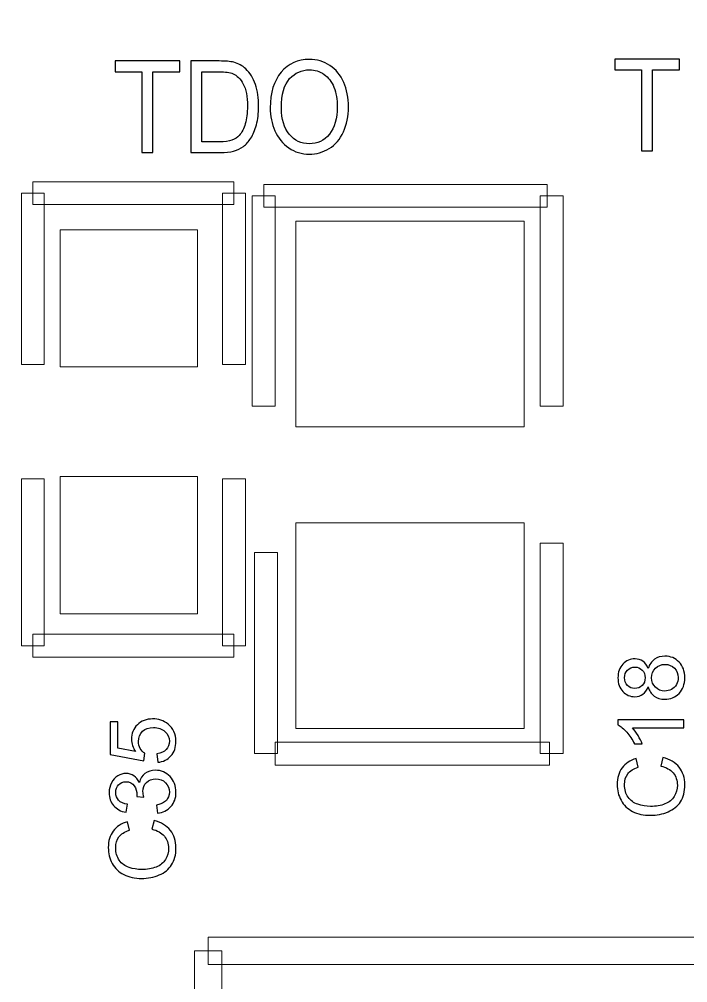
# Model space of a CAD drawing. Header units: millimetres. Extents: x -53.6 to 42.1, y -42.3 to 19.5.
# Drawn here: x -27.91 to -24.2, y -11.32 to -5.96 of the extents above; entities that cross this region are included whole.
import ezdxf

# ---------------------------------------------------------------- set-up
doc = ezdxf.new("R2010")
doc.units = ezdxf.units.MM
doc.header["$MEASUREMENT"] = 0
for name, color, linetype in [('BG_OUTLINE', 7, 'Continuous'), ('BG_SILKSCREEN_TOP', 7, 'Continuous'), ('PG_SILKSCREEN_TOP', 7, 'Continuous'), ('PIN_TOP', 7, 'Continuous'), ('RD_SILKSCREEN_TOP', 7, 'Continuous')]:
    doc.layers.add(name, color=color, linetype=linetype)

msp = doc.modelspace()

# ---------------------------------------------------------------- linework, layer by layer
at = {"layer": 'BG_OUTLINE', "color": 3, "lineweight": 9}
msp.add_open_spline([(-35.58, -42.2737), (-35.58, -42.2737), (-35.58, 2.7261), (-35.58, 2.7261), (-35.58, 2.7261), (-35.58, 2.7261), (19.4199, 2.7261), (19.4199, 2.7261), (19.4199, 2.7261), (19.4199, 2.7261), (19.4199, -42.2737), (19.4199, -42.2737), (19.4199, -42.2737), (19.4199, -42.2737), (-35.58, -42.2737), (-35.58, -42.2737)], degree=3, knots=[0, 0, 0, 0, 0.25, 0.25, 0.25, 0.25, 0.5, 0.5, 0.5, 0.5, 0.75, 0.75, 0.75, 0.75, 1, 1, 1, 1], dxfattribs=at)
at = {"layer": 'BG_SILKSCREEN_TOP', "color": 2}
for points, knots in [([(-27.229, -6.7043), (-27.229, -6.7043), (-27.229, -6.2553), (-27.229, -6.2553), (-27.229, -6.2553), (-27.229, -6.2553), (-27.3787, -6.2553), (-27.3787, -6.2553), (-27.3787, -6.2553), (-27.3787, -6.2553), (-27.3787, -6.1952), (-27.3787, -6.1952), (-27.3787, -6.1952), (-27.3787, -6.1952), (-27.0184, -6.1952), (-27.0184, -6.1952), (-27.0184, -6.1952), (-27.0184, -6.1952), (-27.0184, -6.2553), (-27.0184, -6.2553), (-27.0184, -6.2553), (-27.0184, -6.2553), (-27.1688, -6.2553), (-27.1688, -6.2553), (-27.1688, -6.2553), (-27.1688, -6.2553), (-27.1688, -6.7043), (-27.1688, -6.7043), (-27.1688, -6.7043), (-27.1688, -6.7043), (-27.229, -6.7043), (-27.229, -6.7043)], [0, 0, 0, 0, 0.125, 0.125, 0.125, 0.125, 0.25, 0.25, 0.25, 0.25, 0.375, 0.375, 0.375, 0.375, 0.5, 0.5, 0.5, 0.5, 0.625, 0.625, 0.625, 0.625, 0.75, 0.75, 0.75, 0.75, 0.875, 0.875, 0.875, 0.875, 1, 1, 1, 1]), ([(-26.9567, -6.7043), (-26.9567, -6.7043), (-26.9567, -6.1952), (-26.9567, -6.1952), (-26.9567, -6.1952), (-26.9567, -6.1952), (-26.8002, -6.1952), (-26.8002, -6.1952), (-26.8002, -6.1952), (-26.7648, -6.1952), (-26.7378, -6.1977), (-26.7192, -6.2025), (-26.7192, -6.2025), (-26.6932, -6.2092), (-26.671, -6.2214), (-26.6526, -6.2389), (-26.6526, -6.2389), (-26.6286, -6.2617), (-26.6106, -6.2906), (-26.5987, -6.3259), (-26.5987, -6.3259), (-26.5868, -6.3613), (-26.5809, -6.4016), (-26.5809, -6.447), (-26.5809, -6.447), (-26.5809, -6.4856), (-26.5849, -6.5199), (-26.593, -6.5497), (-26.593, -6.5497), (-26.6011, -6.5796), (-26.6113, -6.6044), (-26.6241, -6.6239), (-26.6241, -6.6239), (-26.6367, -6.6435), (-26.6504, -6.6589), (-26.6654, -6.67), (-26.6654, -6.67), (-26.6803, -6.6813), (-26.6985, -6.6898), (-26.7196, -6.6956), (-26.7196, -6.6956), (-26.7409, -6.7015), (-26.7653, -6.7043), (-26.7927, -6.7043), (-26.7927, -6.7043), (-26.7927, -6.7043), (-26.9567, -6.7043), (-26.9567, -6.7043)], [0, 0, 0, 0, 0.083333, 0.083333, 0.083333, 0.083333, 0.166667, 0.166667, 0.166667, 0.166667, 0.25, 0.25, 0.25, 0.25, 0.333333, 0.333333, 0.333333, 0.333333, 0.416667, 0.416667, 0.416667, 0.416667, 0.5, 0.5, 0.5, 0.5, 0.583333, 0.583333, 0.583333, 0.583333, 0.666667, 0.666667, 0.666667, 0.666667, 0.75, 0.75, 0.75, 0.75, 0.833333, 0.833333, 0.833333, 0.833333, 0.916667, 0.916667, 0.916667, 0.916667, 1, 1, 1, 1]), ([(-26.5165, -6.4563), (-26.5165, -6.3718), (-26.4963, -6.3057), (-26.4558, -6.2579), (-26.4558, -6.2579), (-26.4152, -6.2101), (-26.3629, -6.1862), (-26.2988, -6.1862), (-26.2988, -6.1862), (-26.2569, -6.1862), (-26.219, -6.1975), (-26.1853, -6.2199), (-26.1853, -6.2199), (-26.1517, -6.2424), (-26.126, -6.2737), (-26.1083, -6.3139), (-26.1083, -6.3139), (-26.0906, -6.3539), (-26.0818, -6.3996), (-26.0818, -6.4504), (-26.0818, -6.4504), (-26.0818, -6.5021), (-26.091, -6.5483), (-26.1097, -6.589), (-26.1097, -6.589), (-26.1283, -6.6297), (-26.1547, -6.6606), (-26.1887, -6.6815), (-26.1887, -6.6815), (-26.2229, -6.7025), (-26.2596, -6.713), (-26.2992, -6.713), (-26.2992, -6.713), (-26.342, -6.713), (-26.3802, -6.7015), (-26.4138, -6.6782), (-26.4138, -6.6782), (-26.4476, -6.6551), (-26.4731, -6.6235), (-26.4905, -6.5834), (-26.4905, -6.5834), (-26.5078, -6.5435), (-26.5165, -6.501), (-26.5165, -6.4563)], [0, 0, 0, 0, 0.090909, 0.090909, 0.090909, 0.090909, 0.181818, 0.181818, 0.181818, 0.181818, 0.272727, 0.272727, 0.272727, 0.272727, 0.363636, 0.363636, 0.363636, 0.363636, 0.454545, 0.454545, 0.454545, 0.454545, 0.545455, 0.545455, 0.545455, 0.545455, 0.636364, 0.636364, 0.636364, 0.636364, 0.727273, 0.727273, 0.727273, 0.727273, 0.818182, 0.818182, 0.818182, 0.818182, 0.909091, 0.909091, 0.909091, 0.909091, 1, 1, 1, 1]), ([(-24.4528, -6.6941), (-24.4528, -6.6941), (-24.4528, -6.2451), (-24.4528, -6.2451), (-24.4528, -6.2451), (-24.4528, -6.2451), (-24.6025, -6.2451), (-24.6025, -6.2451), (-24.6025, -6.2451), (-24.6025, -6.2451), (-24.6025, -6.185), (-24.6025, -6.185), (-24.6025, -6.185), (-24.6025, -6.185), (-24.2422, -6.185), (-24.2422, -6.185), (-24.2422, -6.185), (-24.2422, -6.185), (-24.2422, -6.2451), (-24.2422, -6.2451), (-24.2422, -6.2451), (-24.2422, -6.2451), (-24.3926, -6.2451), (-24.3926, -6.2451), (-24.3926, -6.2451), (-24.3926, -6.2451), (-24.3926, -6.6941), (-24.3926, -6.6941), (-24.3926, -6.6941), (-24.3926, -6.6941), (-24.4528, -6.6941), (-24.4528, -6.6941)], [0, 0, 0, 0, 0.125, 0.125, 0.125, 0.125, 0.25, 0.25, 0.25, 0.25, 0.375, 0.375, 0.375, 0.375, 0.5, 0.5, 0.5, 0.5, 0.625, 0.625, 0.625, 0.625, 0.75, 0.75, 0.75, 0.75, 0.875, 0.875, 0.875, 0.875, 1, 1, 1, 1]), ([(-26.8966, -6.6442), (-26.8966, -6.6442), (-26.7995, -6.6442), (-26.7995, -6.6442), (-26.7995, -6.6442), (-26.7696, -6.6442), (-26.746, -6.6411), (-26.7289, -6.6348), (-26.7289, -6.6348), (-26.712, -6.6286), (-26.6984, -6.6198), (-26.6882, -6.6084), (-26.6882, -6.6084), (-26.6739, -6.5925), (-26.6628, -6.571), (-26.6549, -6.544), (-26.6549, -6.544), (-26.647, -6.517), (-26.6429, -6.4844), (-26.6429, -6.4459), (-26.6429, -6.4459), (-26.6429, -6.3927), (-26.6507, -6.3518), (-26.6663, -6.3232), (-26.6663, -6.3232), (-26.682, -6.2945), (-26.7009, -6.2754), (-26.7232, -6.2657), (-26.7232, -6.2657), (-26.7394, -6.2587), (-26.7653, -6.2553), (-26.8011, -6.2553), (-26.8011, -6.2553), (-26.8011, -6.2553), (-26.8966, -6.2553), (-26.8966, -6.2553), (-26.8966, -6.2553), (-26.8966, -6.2553), (-26.8966, -6.6442), (-26.8966, -6.6442)], [0, 0, 0, 0, 0.1, 0.1, 0.1, 0.1, 0.2, 0.2, 0.2, 0.2, 0.3, 0.3, 0.3, 0.3, 0.4, 0.4, 0.4, 0.4, 0.5, 0.5, 0.5, 0.5, 0.6, 0.6, 0.6, 0.6, 0.7, 0.7, 0.7, 0.7, 0.8, 0.8, 0.8, 0.8, 0.9, 0.9, 0.9, 0.9, 1, 1, 1, 1]), ([(-26.4545, -6.4574), (-26.4545, -6.5188), (-26.4398, -6.567), (-26.4103, -6.6024), (-26.4103, -6.6024), (-26.3809, -6.6377), (-26.3439, -6.6553), (-26.2994, -6.6553), (-26.2994, -6.6553), (-26.2542, -6.6553), (-26.2169, -6.6376), (-26.1876, -6.6019), (-26.1876, -6.6019), (-26.1585, -6.5662), (-26.1438, -6.5156), (-26.1438, -6.45), (-26.1438, -6.45), (-26.1438, -6.4087), (-26.1501, -6.3725), (-26.1626, -6.3416), (-26.1626, -6.3416), (-26.1751, -6.3107), (-26.1934, -6.2867), (-26.2175, -6.2696), (-26.2175, -6.2696), (-26.2416, -6.2527), (-26.2685, -6.2442), (-26.2985, -6.2442), (-26.2985, -6.2442), (-26.3411, -6.2442), (-26.3777, -6.2605), (-26.4085, -6.2933), (-26.4085, -6.2933), (-26.4392, -6.3261), (-26.4545, -6.3808), (-26.4545, -6.4574)], [0, 0, 0, 0, 0.111111, 0.111111, 0.111111, 0.111111, 0.222222, 0.222222, 0.222222, 0.222222, 0.333333, 0.333333, 0.333333, 0.333333, 0.444444, 0.444444, 0.444444, 0.444444, 0.555556, 0.555556, 0.555556, 0.555556, 0.666667, 0.666667, 0.666667, 0.666667, 0.777778, 0.777778, 0.777778, 0.777778, 0.888889, 0.888889, 0.888889, 0.888889, 1, 1, 1, 1])]:
    msp.add_open_spline(points, degree=3, knots=knots, dxfattribs=at)
at = {"layer": 'PG_SILKSCREEN_TOP', "color": 6, "lineweight": 9}
for points in [[(-27.8355, -6.9931), (-27.8355, -6.9931), (-27.8355, -6.8661), (-27.8355, -6.8661), (-27.8355, -6.8661), (-27.8355, -6.8661), (-26.7179, -6.8661), (-26.7179, -6.8661), (-26.7179, -6.8661), (-26.7179, -6.8661), (-26.7179, -6.9931), (-26.7179, -6.9931), (-26.7179, -6.9931), (-26.7179, -6.9931), (-27.8355, -6.9931), (-27.8355, -6.9931)], [(-26.5528, -7.0083), (-26.5528, -7.0083), (-26.5528, -6.8813), (-26.5528, -6.8813), (-26.5528, -6.8813), (-26.5528, -6.8813), (-24.978, -6.8813), (-24.978, -6.8813), (-24.978, -6.8813), (-24.978, -6.8813), (-24.978, -7.0083), (-24.978, -7.0083), (-24.978, -7.0083), (-24.978, -7.0083), (-26.5528, -7.0083), (-26.5528, -7.0083)], [(-27.772, -7.8821), (-27.772, -7.8821), (-27.899, -7.8821), (-27.899, -7.8821), (-27.899, -7.8821), (-27.899, -7.8821), (-27.899, -6.9296), (-27.899, -6.9296), (-27.899, -6.9296), (-27.899, -6.9296), (-27.772, -6.9296), (-27.772, -6.9296), (-27.772, -6.9296), (-27.772, -6.9296), (-27.772, -7.8821), (-27.772, -7.8821)], [(-26.7814, -6.9296), (-26.7814, -6.9296), (-26.6544, -6.9296), (-26.6544, -6.9296), (-26.6544, -6.9296), (-26.6544, -6.9296), (-26.6544, -7.8821), (-26.6544, -7.8821), (-26.6544, -7.8821), (-26.6544, -7.8821), (-26.7814, -7.8821), (-26.7814, -7.8821), (-26.7814, -7.8821), (-26.7814, -7.8821), (-26.7814, -6.9296), (-26.7814, -6.9296)], [(-26.4893, -8.1132), (-26.4893, -8.1132), (-26.6163, -8.1132), (-26.6163, -8.1132), (-26.6163, -8.1132), (-26.6163, -8.1132), (-26.6163, -6.9448), (-26.6163, -6.9448), (-26.6163, -6.9448), (-26.6163, -6.9448), (-26.4893, -6.9448), (-26.4893, -6.9448), (-26.4893, -6.9448), (-26.4893, -6.9448), (-26.4893, -8.1132), (-26.4893, -8.1132)], [(-25.0161, -6.9448), (-25.0161, -6.9448), (-24.8891, -6.9448), (-24.8891, -6.9448), (-24.8891, -6.9448), (-24.8891, -6.9448), (-24.8891, -8.1132), (-24.8891, -8.1132), (-24.8891, -8.1132), (-24.8891, -8.1132), (-25.0161, -8.1132), (-25.0161, -8.1132), (-25.0161, -8.1132), (-25.0161, -8.1132), (-25.0161, -6.9448), (-25.0161, -6.9448)], [(-27.899, -8.5171), (-27.899, -8.5171), (-27.772, -8.5171), (-27.772, -8.5171), (-27.772, -8.5171), (-27.772, -8.5171), (-27.772, -9.4442), (-27.772, -9.4442), (-27.772, -9.4442), (-27.772, -9.4442), (-27.899, -9.4442), (-27.899, -9.4442), (-27.899, -9.4442), (-27.899, -9.4442), (-27.899, -8.5171), (-27.899, -8.5171)], [(-26.6544, -9.4442), (-26.6544, -9.4442), (-26.7814, -9.4442), (-26.7814, -9.4442), (-26.7814, -9.4442), (-26.7814, -9.4442), (-26.7814, -8.5171), (-26.7814, -8.5171), (-26.7814, -8.5171), (-26.7814, -8.5171), (-26.6544, -8.5171), (-26.6544, -8.5171), (-26.6544, -8.5171), (-26.6544, -8.5171), (-26.6544, -9.4442), (-26.6544, -9.4442)], [(-24.8891, -10.0436), (-24.8891, -10.0436), (-25.0161, -10.0436), (-25.0161, -10.0436), (-25.0161, -10.0436), (-25.0161, -10.0436), (-25.0161, -8.8752), (-25.0161, -8.8752), (-25.0161, -8.8752), (-25.0161, -8.8752), (-24.8891, -8.8752), (-24.8891, -8.8752), (-24.8891, -8.8752), (-24.8891, -8.8752), (-24.8891, -10.0436), (-24.8891, -10.0436)], [(-26.6036, -8.926), (-26.6036, -8.926), (-26.4766, -8.926), (-26.4766, -8.926), (-26.4766, -8.926), (-26.4766, -8.926), (-26.4766, -10.0436), (-26.4766, -10.0436), (-26.4766, -10.0436), (-26.4766, -10.0436), (-26.6036, -10.0436), (-26.6036, -10.0436), (-26.6036, -10.0436), (-26.6036, -10.0436), (-26.6036, -8.926), (-26.6036, -8.926)], [(-27.8355, -9.5077), (-27.8355, -9.5077), (-27.8355, -9.3807), (-27.8355, -9.3807), (-27.8355, -9.3807), (-27.8355, -9.3807), (-26.7179, -9.3807), (-26.7179, -9.3807), (-26.7179, -9.3807), (-26.7179, -9.3807), (-26.7179, -9.5077), (-26.7179, -9.5077), (-26.7179, -9.5077), (-26.7179, -9.5077), (-27.8355, -9.5077), (-27.8355, -9.5077)], [(-26.4893, -10.1071), (-26.4893, -10.1071), (-26.4893, -9.9801), (-26.4893, -9.9801), (-26.4893, -9.9801), (-26.4893, -9.9801), (-24.9653, -9.9801), (-24.9653, -9.9801), (-24.9653, -9.9801), (-24.9653, -9.9801), (-24.9653, -10.1071), (-24.9653, -10.1071), (-24.9653, -10.1071), (-24.9653, -10.1071), (-26.4893, -10.1071), (-26.4893, -10.1071)], [(-3.8615, -11.0632), (-3.8615, -11.0632), (-3.8615, -11.2156), (-3.8615, -11.2156), (-3.8615, -11.2156), (-3.8615, -11.2156), (-26.8617, -11.2156), (-26.8617, -11.2156), (-26.8617, -11.2156), (-26.8617, -11.2156), (-26.8617, -11.0632), (-26.8617, -11.0632), (-26.8617, -11.0632), (-26.8617, -11.0632), (-3.8615, -11.0632), (-3.8615, -11.0632)], [(-26.9379, -11.1394), (-26.9379, -11.1394), (-26.7855, -11.1394), (-26.7855, -11.1394), (-26.7855, -11.1394), (-26.7855, -11.1394), (-26.7855, -34.1396), (-26.7855, -34.1396), (-26.7855, -34.1396), (-26.7855, -34.1396), (-26.9379, -34.1396), (-26.9379, -34.1396), (-26.9379, -34.1396), (-26.9379, -34.1396), (-26.9379, -11.1394), (-26.9379, -11.1394)]]:
    msp.add_open_spline(points, degree=3, knots=[0, 0, 0, 0, 0.25, 0.25, 0.25, 0.25, 0.5, 0.5, 0.5, 0.5, 0.75, 0.75, 0.75, 0.75, 1, 1, 1, 1], dxfattribs=at)
at = {"layer": 'PIN_TOP', "lineweight": 9}
for points in [[(-25.105, -8.2275), (-25.105, -8.2275), (-26.375, -8.2275), (-26.375, -8.2275), (-26.375, -8.2275), (-26.375, -8.2275), (-26.375, -7.0845), (-26.375, -7.0845), (-26.375, -7.0845), (-26.375, -7.0845), (-25.105, -7.0845), (-25.105, -7.0845), (-25.105, -7.0845), (-25.105, -7.0845), (-25.105, -8.2275), (-25.105, -8.2275)], [(-26.9211, -7.8948), (-26.9211, -7.8948), (-27.6831, -7.8948), (-27.6831, -7.8948), (-27.6831, -7.8948), (-27.6831, -7.8948), (-27.6831, -7.1328), (-27.6831, -7.1328), (-27.6831, -7.1328), (-27.6831, -7.1328), (-26.9211, -7.1328), (-26.9211, -7.1328), (-26.9211, -7.1328), (-26.9211, -7.1328), (-26.9211, -7.8948), (-26.9211, -7.8948)], [(-26.9211, -9.2664), (-26.9211, -9.2664), (-27.6831, -9.2664), (-27.6831, -9.2664), (-27.6831, -9.2664), (-27.6831, -9.2664), (-27.6831, -8.5044), (-27.6831, -8.5044), (-27.6831, -8.5044), (-27.6831, -8.5044), (-26.9211, -8.5044), (-26.9211, -8.5044), (-26.9211, -8.5044), (-26.9211, -8.5044), (-26.9211, -9.2664), (-26.9211, -9.2664)], [(-25.105, -9.9039), (-25.105, -9.9039), (-26.375, -9.9039), (-26.375, -9.9039), (-26.375, -9.9039), (-26.375, -9.9039), (-26.375, -8.7609), (-26.375, -8.7609), (-26.375, -8.7609), (-26.375, -8.7609), (-25.105, -8.7609), (-25.105, -8.7609), (-25.105, -8.7609), (-25.105, -8.7609), (-25.105, -9.9039), (-25.105, -9.9039)]]:
    msp.add_open_spline(points, degree=3, knots=[0, 0, 0, 0, 0.25, 0.25, 0.25, 0.25, 0.5, 0.5, 0.5, 0.5, 0.75, 0.75, 0.75, 0.75, 1, 1, 1, 1], dxfattribs=at)
at = {"layer": 'RD_SILKSCREEN_TOP', "color": 8}
for points, knots in [([(-24.4165, -9.6727), (-24.4233, -9.6912), (-24.4329, -9.7049), (-24.4455, -9.7139), (-24.4455, -9.7139), (-24.4581, -9.7228), (-24.4731, -9.7273), (-24.4907, -9.7273), (-24.4907, -9.7273), (-24.5172, -9.7273), (-24.5393, -9.7178), (-24.5574, -9.6987), (-24.5574, -9.6987), (-24.5754, -9.6797), (-24.5845, -9.6545), (-24.5845, -9.6229), (-24.5845, -9.6229), (-24.5845, -9.5911), (-24.5752, -9.5656), (-24.5568, -9.5462), (-24.5568, -9.5462), (-24.5383, -9.5269), (-24.5159, -9.5172), (-24.4894, -9.5172), (-24.4894, -9.5172), (-24.4725, -9.5172), (-24.4579, -9.5216), (-24.4454, -9.5304), (-24.4454, -9.5304), (-24.4329, -9.5393), (-24.4233, -9.5527), (-24.4165, -9.5707), (-24.4165, -9.5707), (-24.4092, -9.5485), (-24.3975, -9.5314), (-24.3813, -9.5198), (-24.3813, -9.5198), (-24.3651, -9.5082), (-24.3457, -9.5023), (-24.3233, -9.5023), (-24.3233, -9.5023), (-24.2921, -9.5023), (-24.266, -9.5133), (-24.2449, -9.5353), (-24.2449, -9.5353), (-24.2237, -9.5573), (-24.2131, -9.5862), (-24.2131, -9.6221), (-24.2131, -9.6221), (-24.2131, -9.658), (-24.2237, -9.6869), (-24.245, -9.7089), (-24.245, -9.7089), (-24.2662, -9.7309), (-24.2927, -9.7419), (-24.3245, -9.7419), (-24.3245, -9.7419), (-24.3481, -9.7419), (-24.3679, -9.7359), (-24.3839, -9.7239), (-24.3839, -9.7239), (-24.3998, -9.712), (-24.4107, -9.6949), (-24.4165, -9.6727)], [0, 0, 0, 0, 0.0625, 0.0625, 0.0625, 0.0625, 0.125, 0.125, 0.125, 0.125, 0.1875, 0.1875, 0.1875, 0.1875, 0.25, 0.25, 0.25, 0.25, 0.3125, 0.3125, 0.3125, 0.3125, 0.375, 0.375, 0.375, 0.375, 0.4375, 0.4375, 0.4375, 0.4375, 0.5, 0.5, 0.5, 0.5, 0.5625, 0.5625, 0.5625, 0.5625, 0.625, 0.625, 0.625, 0.625, 0.6875, 0.6875, 0.6875, 0.6875, 0.75, 0.75, 0.75, 0.75, 0.8125, 0.8125, 0.8125, 0.8125, 0.875, 0.875, 0.875, 0.875, 0.9375, 0.9375, 0.9375, 0.9375, 1, 1, 1, 1]), ([(-24.4922, -9.6816), (-24.475, -9.6816), (-24.4609, -9.6761), (-24.45, -9.665), (-24.45, -9.665), (-24.4391, -9.654), (-24.4336, -9.6396), (-24.4336, -9.6219), (-24.4336, -9.6219), (-24.4336, -9.6047), (-24.439, -9.5905), (-24.4498, -9.5795), (-24.4498, -9.5795), (-24.4607, -9.5685), (-24.474, -9.5631), (-24.4896, -9.5631), (-24.4896, -9.5631), (-24.5061, -9.5631), (-24.5198, -9.5687), (-24.531, -9.58), (-24.531, -9.58), (-24.5421, -9.5914), (-24.5477, -9.6054), (-24.5477, -9.6224), (-24.5477, -9.6224), (-24.5477, -9.6394), (-24.5422, -9.6535), (-24.5314, -9.6648), (-24.5314, -9.6648), (-24.5205, -9.6761), (-24.5073, -9.6816), (-24.4922, -9.6816)], [0, 0, 0, 0, 0.125, 0.125, 0.125, 0.125, 0.25, 0.25, 0.25, 0.25, 0.375, 0.375, 0.375, 0.375, 0.5, 0.5, 0.5, 0.5, 0.625, 0.625, 0.625, 0.625, 0.75, 0.75, 0.75, 0.75, 0.875, 0.875, 0.875, 0.875, 1, 1, 1, 1]), ([(-24.3242, -9.696), (-24.3115, -9.696), (-24.2991, -9.693), (-24.2873, -9.687), (-24.2873, -9.687), (-24.2753, -9.681), (-24.2661, -9.672), (-24.2596, -9.6601), (-24.2596, -9.6601), (-24.2531, -9.6481), (-24.2498, -9.6353), (-24.2498, -9.6216), (-24.2498, -9.6216), (-24.2498, -9.6003), (-24.2566, -9.5827), (-24.2704, -9.5688), (-24.2704, -9.5688), (-24.2842, -9.5549), (-24.3016, -9.548), (-24.3228, -9.548), (-24.3228, -9.548), (-24.3443, -9.548), (-24.362, -9.5551), (-24.3761, -9.5694), (-24.3761, -9.5694), (-24.3902, -9.5837), (-24.3972, -9.6016), (-24.3972, -9.6231), (-24.3972, -9.6231), (-24.3972, -9.6441), (-24.3902, -9.6615), (-24.3764, -9.6753), (-24.3764, -9.6753), (-24.3624, -9.6891), (-24.345, -9.696), (-24.3242, -9.696)], [0, 0, 0, 0, 0.111111, 0.111111, 0.111111, 0.111111, 0.222222, 0.222222, 0.222222, 0.222222, 0.333333, 0.333333, 0.333333, 0.333333, 0.444444, 0.444444, 0.444444, 0.444444, 0.555556, 0.555556, 0.555556, 0.555556, 0.666667, 0.666667, 0.666667, 0.666667, 0.777778, 0.777778, 0.777778, 0.777778, 0.888889, 0.888889, 0.888889, 0.888889, 1, 1, 1, 1]), ([(-27.1416, -10.092), (-27.1416, -10.092), (-27.1456, -10.0451), (-27.1456, -10.0451), (-27.1456, -10.0451), (-27.1228, -10.0416), (-27.1057, -10.0336), (-27.0942, -10.021), (-27.0942, -10.021), (-27.0826, -10.0083), (-27.0769, -9.993), (-27.0769, -9.9752), (-27.0769, -9.9752), (-27.0769, -9.9537), (-27.085, -9.9355), (-27.1012, -9.9207), (-27.1012, -9.9207), (-27.1174, -9.9058), (-27.1389, -9.8983), (-27.1657, -9.8983), (-27.1657, -9.8983), (-27.1912, -9.8983), (-27.2112, -9.9054), (-27.226, -9.9197), (-27.226, -9.9197), (-27.2407, -9.934), (-27.2481, -9.9527), (-27.2481, -9.9759), (-27.2481, -9.9759), (-27.2481, -9.9903), (-27.2448, -10.0033), (-27.2383, -10.0149), (-27.2383, -10.0149), (-27.2317, -10.0265), (-27.2233, -10.0355), (-27.2129, -10.0421), (-27.2129, -10.0421), (-27.2129, -10.0421), (-27.2183, -10.0841), (-27.2183, -10.0841), (-27.2183, -10.0841), (-27.2183, -10.0841), (-27.405, -10.0488), (-27.405, -10.0488), (-27.405, -10.0488), (-27.405, -10.0488), (-27.405, -9.868), (-27.405, -9.868), (-27.405, -9.868), (-27.405, -9.868), (-27.3624, -9.868), (-27.3624, -9.868), (-27.3624, -9.868), (-27.3624, -9.868), (-27.3624, -10.0131), (-27.3624, -10.0131), (-27.3624, -10.0131), (-27.3624, -10.0131), (-27.2647, -10.0328), (-27.2647, -10.0328), (-27.2647, -10.0328), (-27.2799, -10.0109), (-27.2875, -9.988), (-27.2875, -9.964), (-27.2875, -9.964), (-27.2875, -9.9323), (-27.2765, -9.9055), (-27.2545, -9.8837), (-27.2545, -9.8837), (-27.2325, -9.8618), (-27.2042, -9.8509), (-27.1697, -9.8509), (-27.1697, -9.8509), (-27.1367, -9.8509), (-27.1083, -9.8605), (-27.0843, -9.8797), (-27.0843, -9.8797), (-27.055, -9.903), (-27.0402, -9.9349), (-27.0402, -9.9752), (-27.0402, -9.9752), (-27.0402, -10.0083), (-27.0494, -10.0353), (-27.068, -10.0562), (-27.068, -10.0562), (-27.0865, -10.0771), (-27.1111, -10.0891), (-27.1416, -10.092)], [0, 0, 0, 0, 0.045455, 0.045455, 0.045455, 0.045455, 0.090909, 0.090909, 0.090909, 0.090909, 0.136364, 0.136364, 0.136364, 0.136364, 0.181818, 0.181818, 0.181818, 0.181818, 0.227273, 0.227273, 0.227273, 0.227273, 0.272727, 0.272727, 0.272727, 0.272727, 0.318182, 0.318182, 0.318182, 0.318182, 0.363636, 0.363636, 0.363636, 0.363636, 0.409091, 0.409091, 0.409091, 0.409091, 0.454545, 0.454545, 0.454545, 0.454545, 0.5, 0.5, 0.5, 0.5, 0.545455, 0.545455, 0.545455, 0.545455, 0.590909, 0.590909, 0.590909, 0.590909, 0.636364, 0.636364, 0.636364, 0.636364, 0.681818, 0.681818, 0.681818, 0.681818, 0.727273, 0.727273, 0.727273, 0.727273, 0.772727, 0.772727, 0.772727, 0.772727, 0.818182, 0.818182, 0.818182, 0.818182, 0.863636, 0.863636, 0.863636, 0.863636, 0.909091, 0.909091, 0.909091, 0.909091, 0.954545, 0.954545, 0.954545, 0.954545, 1, 1, 1, 1]), ([(-24.2193, -9.8558), (-24.2193, -9.8558), (-24.2193, -9.9004), (-24.2193, -9.9004), (-24.2193, -9.9004), (-24.2193, -9.9004), (-24.5038, -9.9004), (-24.5038, -9.9004), (-24.5038, -9.9004), (-24.4935, -9.9111), (-24.4833, -9.9252), (-24.473, -9.9426), (-24.473, -9.9426), (-24.4628, -9.9602), (-24.4551, -9.9758), (-24.45, -9.9897), (-24.45, -9.9897), (-24.45, -9.9897), (-24.4931, -9.9897), (-24.4931, -9.9897), (-24.4931, -9.9897), (-24.5049, -9.9647), (-24.5191, -9.9429), (-24.5358, -9.9242), (-24.5358, -9.9242), (-24.5525, -9.9056), (-24.5687, -9.8923), (-24.5845, -9.8845), (-24.5845, -9.8845), (-24.5845, -9.8845), (-24.5845, -9.8558), (-24.5845, -9.8558), (-24.5845, -9.8558), (-24.5845, -9.8558), (-24.2193, -9.8558), (-24.2193, -9.8558)], [0, 0, 0, 0, 0.111111, 0.111111, 0.111111, 0.111111, 0.222222, 0.222222, 0.222222, 0.222222, 0.333333, 0.333333, 0.333333, 0.333333, 0.444444, 0.444444, 0.444444, 0.444444, 0.555556, 0.555556, 0.555556, 0.555556, 0.666667, 0.666667, 0.666667, 0.666667, 0.777778, 0.777778, 0.777778, 0.777778, 0.888889, 0.888889, 0.888889, 0.888889, 1, 1, 1, 1]), ([(-24.3468, -10.1133), (-24.3468, -10.1133), (-24.3346, -10.0651), (-24.3346, -10.0651), (-24.3346, -10.0651), (-24.2952, -10.0752), (-24.265, -10.0934), (-24.2442, -10.1195), (-24.2442, -10.1195), (-24.2234, -10.1458), (-24.2131, -10.1778), (-24.2131, -10.2157), (-24.2131, -10.2157), (-24.2131, -10.2549), (-24.2211, -10.2868), (-24.237, -10.3113), (-24.237, -10.3113), (-24.253, -10.3359), (-24.2761, -10.3546), (-24.3063, -10.3674), (-24.3063, -10.3674), (-24.3366, -10.3802), (-24.3692, -10.3866), (-24.4039, -10.3866), (-24.4039, -10.3866), (-24.4417, -10.3866), (-24.4747, -10.3794), (-24.5029, -10.3649), (-24.5029, -10.3649), (-24.5311, -10.3504), (-24.5525, -10.3299), (-24.5672, -10.3031), (-24.5672, -10.3031), (-24.5818, -10.2764), (-24.5891, -10.2471), (-24.5891, -10.215), (-24.5891, -10.215), (-24.5891, -10.1786), (-24.5799, -10.148), (-24.5614, -10.1232), (-24.5614, -10.1232), (-24.5428, -10.0984), (-24.5168, -10.0811), (-24.4832, -10.0714), (-24.4832, -10.0714), (-24.4832, -10.0714), (-24.472, -10.1187), (-24.472, -10.1187), (-24.472, -10.1187), (-24.4985, -10.1272), (-24.5177, -10.1394), (-24.5299, -10.1554), (-24.5299, -10.1554), (-24.542, -10.1714), (-24.548, -10.1916), (-24.548, -10.216), (-24.548, -10.216), (-24.548, -10.2439), (-24.5413, -10.2672), (-24.5279, -10.286), (-24.5279, -10.286), (-24.5144, -10.3048), (-24.4965, -10.318), (-24.4739, -10.3255), (-24.4739, -10.3255), (-24.4514, -10.3332), (-24.4281, -10.337), (-24.4041, -10.337), (-24.4041, -10.337), (-24.3731, -10.337), (-24.3462, -10.3325), (-24.3231, -10.3235), (-24.3231, -10.3235), (-24.3001, -10.3144), (-24.2828, -10.3005), (-24.2714, -10.2814), (-24.2714, -10.2814), (-24.2599, -10.2624), (-24.2543, -10.2418), (-24.2543, -10.2196), (-24.2543, -10.2196), (-24.2543, -10.1927), (-24.2621, -10.1699), (-24.2776, -10.1512), (-24.2776, -10.1512), (-24.2931, -10.1325), (-24.3162, -10.1199), (-24.3468, -10.1133)], [0, 0, 0, 0, 0.045455, 0.045455, 0.045455, 0.045455, 0.090909, 0.090909, 0.090909, 0.090909, 0.136364, 0.136364, 0.136364, 0.136364, 0.181818, 0.181818, 0.181818, 0.181818, 0.227273, 0.227273, 0.227273, 0.227273, 0.272727, 0.272727, 0.272727, 0.272727, 0.318182, 0.318182, 0.318182, 0.318182, 0.363636, 0.363636, 0.363636, 0.363636, 0.409091, 0.409091, 0.409091, 0.409091, 0.454545, 0.454545, 0.454545, 0.454545, 0.5, 0.5, 0.5, 0.5, 0.545455, 0.545455, 0.545455, 0.545455, 0.590909, 0.590909, 0.590909, 0.590909, 0.636364, 0.636364, 0.636364, 0.636364, 0.681818, 0.681818, 0.681818, 0.681818, 0.727273, 0.727273, 0.727273, 0.727273, 0.772727, 0.772727, 0.772727, 0.772727, 0.818182, 0.818182, 0.818182, 0.818182, 0.863636, 0.863636, 0.863636, 0.863636, 0.909091, 0.909091, 0.909091, 0.909091, 0.954545, 0.954545, 0.954545, 0.954545, 1, 1, 1, 1]), ([(-27.1424, -10.3743), (-27.1424, -10.3743), (-27.1483, -10.3296), (-27.1483, -10.3296), (-27.1483, -10.3296), (-27.123, -10.3245), (-27.1048, -10.3158), (-27.0936, -10.3035), (-27.0936, -10.3035), (-27.0825, -10.2911), (-27.0769, -10.2761), (-27.0769, -10.2584), (-27.0769, -10.2584), (-27.0769, -10.2374), (-27.0842, -10.2197), (-27.0987, -10.2052), (-27.0987, -10.2052), (-27.1133, -10.1908), (-27.1313, -10.1835), (-27.1528, -10.1835), (-27.1528, -10.1835), (-27.1733, -10.1835), (-27.1902, -10.1902), (-27.2035, -10.2036), (-27.2035, -10.2036), (-27.2168, -10.217), (-27.2235, -10.2341), (-27.2235, -10.2547), (-27.2235, -10.2547), (-27.2235, -10.2632), (-27.2218, -10.2737), (-27.2185, -10.2862), (-27.2185, -10.2862), (-27.2185, -10.2862), (-27.2577, -10.2812), (-27.2577, -10.2812), (-27.2577, -10.2812), (-27.2574, -10.2783), (-27.2572, -10.2759), (-27.2572, -10.274), (-27.2572, -10.274), (-27.2572, -10.2551), (-27.2622, -10.238), (-27.2721, -10.2227), (-27.2721, -10.2227), (-27.282, -10.2075), (-27.2974, -10.1999), (-27.318, -10.1999), (-27.318, -10.1999), (-27.3344, -10.1999), (-27.348, -10.2054), (-27.3587, -10.2165), (-27.3587, -10.2165), (-27.3694, -10.2276), (-27.3748, -10.2419), (-27.3748, -10.2595), (-27.3748, -10.2595), (-27.3748, -10.2768), (-27.3693, -10.2913), (-27.3585, -10.3028), (-27.3585, -10.3028), (-27.3476, -10.3144), (-27.3311, -10.3219), (-27.3093, -10.3252), (-27.3093, -10.3252), (-27.3093, -10.3252), (-27.3172, -10.3698), (-27.3172, -10.3698), (-27.3172, -10.3698), (-27.3472, -10.3644), (-27.3704, -10.3519), (-27.3868, -10.3326), (-27.3868, -10.3326), (-27.4033, -10.3132), (-27.4116, -10.2892), (-27.4116, -10.2604), (-27.4116, -10.2604), (-27.4116, -10.2406), (-27.4072, -10.2223), (-27.3988, -10.2056), (-27.3988, -10.2056), (-27.3902, -10.1889), (-27.3786, -10.1761), (-27.3639, -10.1673), (-27.3639, -10.1673), (-27.3492, -10.1584), (-27.3336, -10.154), (-27.317, -10.154), (-27.317, -10.154), (-27.3013, -10.154), (-27.287, -10.1582), (-27.2741, -10.1667), (-27.2741, -10.1667), (-27.2612, -10.1751), (-27.251, -10.1876), (-27.2433, -10.2041), (-27.2433, -10.2041), (-27.2384, -10.1826), (-27.2281, -10.1659), (-27.2124, -10.154), (-27.2124, -10.154), (-27.1969, -10.1421), (-27.1773, -10.1362), (-27.1538, -10.1362), (-27.1538, -10.1362), (-27.1221, -10.1362), (-27.0952, -10.1477), (-27.0731, -10.1709), (-27.0731, -10.1709), (-27.051, -10.194), (-27.04, -10.2233), (-27.04, -10.2587), (-27.04, -10.2587), (-27.04, -10.2906), (-27.0494, -10.3171), (-27.0685, -10.3382), (-27.0685, -10.3382), (-27.0875, -10.3593), (-27.1121, -10.3713), (-27.1424, -10.3743)], [0, 0, 0, 0, 0.033333, 0.033333, 0.033333, 0.033333, 0.066667, 0.066667, 0.066667, 0.066667, 0.1, 0.1, 0.1, 0.1, 0.133333, 0.133333, 0.133333, 0.133333, 0.166667, 0.166667, 0.166667, 0.166667, 0.2, 0.2, 0.2, 0.2, 0.233333, 0.233333, 0.233333, 0.233333, 0.266667, 0.266667, 0.266667, 0.266667, 0.3, 0.3, 0.3, 0.3, 0.333333, 0.333333, 0.333333, 0.333333, 0.366667, 0.366667, 0.366667, 0.366667, 0.4, 0.4, 0.4, 0.4, 0.433333, 0.433333, 0.433333, 0.433333, 0.466667, 0.466667, 0.466667, 0.466667, 0.5, 0.5, 0.5, 0.5, 0.533333, 0.533333, 0.533333, 0.533333, 0.566667, 0.566667, 0.566667, 0.566667, 0.6, 0.6, 0.6, 0.6, 0.633333, 0.633333, 0.633333, 0.633333, 0.666667, 0.666667, 0.666667, 0.666667, 0.7, 0.7, 0.7, 0.7, 0.733333, 0.733333, 0.733333, 0.733333, 0.766667, 0.766667, 0.766667, 0.766667, 0.8, 0.8, 0.8, 0.8, 0.833333, 0.833333, 0.833333, 0.833333, 0.866667, 0.866667, 0.866667, 0.866667, 0.9, 0.9, 0.9, 0.9, 0.933333, 0.933333, 0.933333, 0.933333, 0.966667, 0.966667, 0.966667, 0.966667, 1, 1, 1, 1]), ([(-27.1739, -10.4639), (-27.1739, -10.4639), (-27.1617, -10.4157), (-27.1617, -10.4157), (-27.1617, -10.4157), (-27.1223, -10.4258), (-27.0921, -10.444), (-27.0713, -10.4701), (-27.0713, -10.4701), (-27.0505, -10.4964), (-27.0402, -10.5284), (-27.0402, -10.5663), (-27.0402, -10.5663), (-27.0402, -10.6055), (-27.0482, -10.6374), (-27.0641, -10.6619), (-27.0641, -10.6619), (-27.0801, -10.6865), (-27.1032, -10.7052), (-27.1334, -10.718), (-27.1334, -10.718), (-27.1637, -10.7308), (-27.1963, -10.7372), (-27.231, -10.7372), (-27.231, -10.7372), (-27.2688, -10.7372), (-27.3018, -10.73), (-27.33, -10.7155), (-27.33, -10.7155), (-27.3582, -10.701), (-27.3796, -10.6805), (-27.3943, -10.6537), (-27.3943, -10.6537), (-27.4089, -10.627), (-27.4162, -10.5977), (-27.4162, -10.5656), (-27.4162, -10.5656), (-27.4162, -10.5292), (-27.407, -10.4986), (-27.3885, -10.4738), (-27.3885, -10.4738), (-27.3699, -10.449), (-27.3439, -10.4317), (-27.3103, -10.422), (-27.3103, -10.422), (-27.3103, -10.422), (-27.2991, -10.4693), (-27.2991, -10.4693), (-27.2991, -10.4693), (-27.3256, -10.4778), (-27.3448, -10.49), (-27.357, -10.506), (-27.357, -10.506), (-27.3691, -10.522), (-27.3751, -10.5422), (-27.3751, -10.5666), (-27.3751, -10.5666), (-27.3751, -10.5945), (-27.3684, -10.6178), (-27.355, -10.6366), (-27.355, -10.6366), (-27.3415, -10.6554), (-27.3236, -10.6686), (-27.301, -10.6761), (-27.301, -10.6761), (-27.2785, -10.6838), (-27.2552, -10.6876), (-27.2312, -10.6876), (-27.2312, -10.6876), (-27.2002, -10.6876), (-27.1733, -10.6831), (-27.1502, -10.6741), (-27.1502, -10.6741), (-27.1272, -10.665), (-27.1099, -10.6511), (-27.0985, -10.632), (-27.0985, -10.632), (-27.087, -10.613), (-27.0814, -10.5924), (-27.0814, -10.5702), (-27.0814, -10.5702), (-27.0814, -10.5433), (-27.0892, -10.5205), (-27.1047, -10.5018), (-27.1047, -10.5018), (-27.1202, -10.4831), (-27.1433, -10.4705), (-27.1739, -10.4639)], [0, 0, 0, 0, 0.045455, 0.045455, 0.045455, 0.045455, 0.090909, 0.090909, 0.090909, 0.090909, 0.136364, 0.136364, 0.136364, 0.136364, 0.181818, 0.181818, 0.181818, 0.181818, 0.227273, 0.227273, 0.227273, 0.227273, 0.272727, 0.272727, 0.272727, 0.272727, 0.318182, 0.318182, 0.318182, 0.318182, 0.363636, 0.363636, 0.363636, 0.363636, 0.409091, 0.409091, 0.409091, 0.409091, 0.454545, 0.454545, 0.454545, 0.454545, 0.5, 0.5, 0.5, 0.5, 0.545455, 0.545455, 0.545455, 0.545455, 0.590909, 0.590909, 0.590909, 0.590909, 0.636364, 0.636364, 0.636364, 0.636364, 0.681818, 0.681818, 0.681818, 0.681818, 0.727273, 0.727273, 0.727273, 0.727273, 0.772727, 0.772727, 0.772727, 0.772727, 0.818182, 0.818182, 0.818182, 0.818182, 0.863636, 0.863636, 0.863636, 0.863636, 0.909091, 0.909091, 0.909091, 0.909091, 0.954545, 0.954545, 0.954545, 0.954545, 1, 1, 1, 1])]:
    msp.add_open_spline(points, degree=3, knots=knots, dxfattribs=at)

doc.saveas('drawing.dxf')
